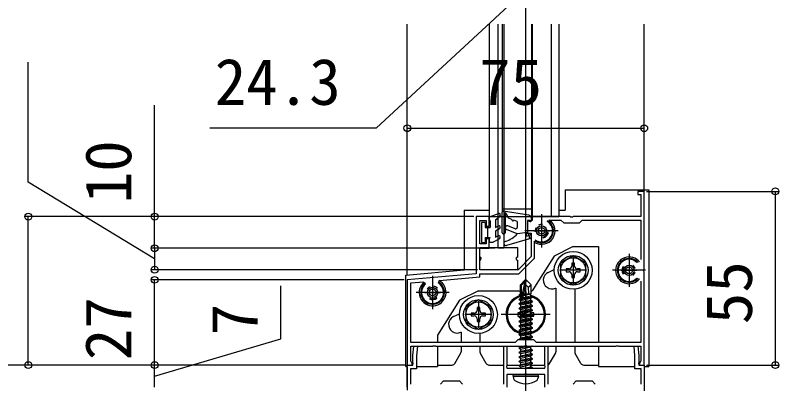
# Model space of a CAD drawing. Units: millimetres, scale not verified. Extents: x -875 to 875, y -1304 to 1297.
# Drawn here: x -679.1 to -437.4, y 545.9 to 662.6 of the extents above; entities that cross this region are included whole.
import ezdxf
from ezdxf.enums import TextEntityAlignment as Align

# ---------------------------------------------------------------- set-up
doc = ezdxf.new("R2010")
doc.units = ezdxf.units.MM
doc.header["$LTSCALE"] = 8
for name, color, linetype in [('0-2_YKK_11', 7, 'Continuous'), ('0-4_YKK_12', 2, 'Continuous'), ('0-5_YKK_13', 4, 'Continuous'), ('0-6_YKK_D', 6, 'Continuous')]:
    doc.layers.add(name, color=color, linetype=linetype)
doc.styles.add('ＭＳ ゴシック', font='')
doc.styles.get('ＭＳ ゴシック').set_extended_font_data('MS Gothic')

msp = doc.modelspace()

# ---------------------------------------------------------------- linework, layer by layer
at = {"layer": '0-2_YKK_11'}
for p, q in [((-512.5, 596.817), (-512.5, 591.817)), ((-515, 594.317), (-510, 594.317)), ((-484.8, 584.317), (-484.8, 579.317)), ((-487.3, 581.817), (-482.3, 581.817)), ((-547, 577.317), (-547, 572.317)), ((-549.5, 574.817), (-544.5, 574.817))]:
    msp.add_line(p, q, dxfattribs=at)
for points in [[(-480, 551.817), (-480, 581.359), (-480.12, 581.542), (-480.12, 582.092), (-480, 582.276), (-480, 606.817), (-482, 606.817), (-482, 605.817), (-481.1, 605.817), (-481.1, 598.817), (-502.542, 598.817), (-502.725, 598.697), (-503.275, 598.697), (-503.458, 598.817), (-515.5, 598.817), (-515.5, 597.617), (-517, 597.617), (-517, 593.617), (-515.8, 593.617), (-515.8, 586.173), (-519.956, 582.017), (-532.1, 582.017), (-532.1, 588.817), (-529.1, 588.817), (-529.1, 591.817), (-530, 591.817), (-530, 590.217), (-532.1, 590.217), (-532.1, 597.617), (-530, 597.617), (-530, 595.817), (-529.1, 595.817), (-529.1, 598.817), (-533.2, 598.817), (-533.2, 580.725), (-555, 578.817), (-555, 551.817), (-553.5, 551.817), (-553.5, 552.517), (-553.74, 552.811)], [(-510.202, 597.717), (-506.4, 597.717), (-505.5, 596.817), (-500.5, 596.817), (-499.6, 597.717), (-481.1, 597.717), (-481.1, 585.266)], [(-544.837, 578.602), (-532.1, 579.717), (-532.1, 580.717), (-519.7, 580.717), (-514.7, 585.717), (-514.7, 591.031)], [(-481.1, 578.369), (-481.1, 558.917), (-514.1, 558.917), (-515, 559.817), (-520, 559.817), (-520.9, 558.917), (-553.9, 558.917), (-553.9, 577.809), (-549.787, 578.169)], [(-555, 544.817), (-555, 551.817), (-553.25, 551.817), (-553.13, 552.392), (-553.25, 552.576), (-553.25, 554.817), (-552.988, 557.817), (-551.783, 557.817), (-552.05, 554.765), (-552.05, 550.617), (-554, 550.617), (-554, 545.817)], [(-553.74, 552.811), (-553.9, 553.007), (-553.9, 557.817), (-546.958, 557.817), (-546.775, 557.937), (-546.225, 557.937), (-546.042, 557.817), (-517.958, 557.817), (-517.775, 557.937), (-517.225, 557.937), (-517.042, 557.817), (-488.958, 557.817), (-488.775, 557.937), (-488.225, 557.937), (-488.042, 557.817), (-481.1, 557.817), (-481.1, 553.007), (-481.26, 552.811), (-481.5, 552.517), (-481.5, 551.817), (-480, 551.817)], [(-524.5, 545.817), (-524.5, 557.817), (-523.5, 557.817), (-523.5, 551.576), (-523.62, 551.392), (-523.5, 550.817), (-511.5, 550.817), (-511.38, 551.392), (-511.5, 551.576), (-511.5, 557.817), (-510.5, 557.817)], [(-510.5, 557.817), (-510.5, 545.817)], [(-481, 545.817), (-481, 550.617), (-482.95, 550.617), (-482.95, 554.765), (-483.217, 557.817), (-482.013, 557.817), (-481.75, 554.817), (-481.75, 552.576), (-481.87, 552.392), (-481.75, 551.817), (-480, 551.817), (-480, 534.317)], [(-511.5, 544.817), (-511.5, 548.817), (-517.042, 548.817), (-517.225, 548.937), (-517.775, 548.937), (-517.958, 548.817), (-523.5, 548.817), (-523.5, 544.817)], [(-544.5, 545.817), (-543.5, 546.817), (-538.5, 546.817), (-537.5, 545.817)], [(-502.5, 545.817), (-501.5, 546.817), (-496.5, 546.817), (-495.5, 545.817)]]:
    msp.add_lwpolyline(points, dxfattribs=at)
at = {"layer": '0-4_YKK_12'}
for p, q in [((-517.5, 1.317), (-517.5, 823.3)), ((-555, 580.357), (-555, 659.738)), ((-529.1, 659.738), (-529.1, 598.81)), ((-526.3, 659.738), (-526.3, 598.817)), ((-515.5, 659.738), (-515.5, 598.817)), ((-509.5, 659.738), (-509.5, 598.817)), ((-507, 659.738), (-507, 598.817)), ((-480, 606.517), (-480, 659.738)), ((-512.5, 599.567), (-512.5, 589.067)), ((-529.1, 598.817), (-507, 598.817)), ((-507.25, 594.317), (-517.75, 594.317)), ((-502.5, 586.067), (-502.5, 577.567)), ((-484.8, 587.067), (-484.8, 576.567)), ((-547, 580.067), (-547, 569.567)), ((-498.25, 581.817), (-506.75, 581.817)), ((-479.55, 581.817), (-490.05, 581.817)), ((-517.5, 544.917), (-517.5, 579.817)), ((-541.75, 574.817), (-552.25, 574.817)), ((-517.5, 575.067), (-517.5, 560.567)), ((-532.5, 572.067), (-532.5, 563.567)), ((-528.25, 567.817), (-536.75, 567.817)), ((-509.75, 567.817), (-525.25, 567.817)), ((-555, 551.317), (-555, 543.817)), ((-480, 551.317), (-480, 491.707))]:
    msp.add_line(p, q, dxfattribs=at)
at = {"layer": '0-5_YKK_13'}
for p, q in [((-526.3, 659.738), (-526.3, 588.817)), ((-525.001, 659.738), (-525.001, 600.21)), ((-524.5, 659.738), (-524.5, 588.817)), ((-515.7, 659.738), (-515.7, 598.254)), ((-505, 607.317), (-505, 600.817)), ((-505, 607.317), (-478.5, 607.317)), ((-478.5, 607.317), (-478.5, 551.317)), ((-537, 600.817), (-529.1, 600.817)), ((-529.093, 598.81), (-525.984, 599.796)), ((-525.001, 601.317), (-515.7, 601.317)), ((-524.994, 593.71), (-524.994, 600.21)), ((-516.539, 599.242), (-524.648, 600.507)), ((-523.994, 600.101), (-523.994, 593.71)), ((-523.994, 600.101), (-522.96, 598.31)), ((-507, 600.817), (-505, 600.817)), ((-531.493, 597.01), (-531.493, 590.61)), ((-530.393, 597.01), (-531.493, 597.01)), ((-530.393, 597.01), (-530.393, 595.41)), ((-529.093, 598.81), (-529.093, 597.81)), ((-529.093, 597.81), (-528.793, 597.291)), ((-528.793, 597.291), (-528.793, 595.41)), ((-527.093, 597.81), (-526.124, 598.51)), ((-527.093, 597.81), (-527.093, 595.41)), ((-525.633, 599.36), (-526.124, 598.51)), ((-521.875, 597.918), (-522.96, 598.31)), ((-520.193, 597.31), (-521.311, 597.714)), ((-520.193, 597.31), (-520.193, 595.432)), ((-516.993, 597.61), (-516.993, 593.81)), ((-516.993, 597.61), (-516.083, 597.324)), ((-515.693, 598.254), (-515.693, 597.61)), ((-530.393, 595.41), (-528.793, 595.41)), ((-529.593, 595.41), (-529.593, 592.21)), ((-527.093, 595.41), (-526.343, 595.843)), ((-525.843, 594.977), (-527.093, 594.255)), ((-520.193, 593.41), (-523.613, 594.752)), ((-520.875, 594.967), (-523.175, 595.869)), ((-530.393, 592.21), (-528.793, 592.21)), ((-530.393, 592.21), (-530.393, 590.61)), ((-529.093, 591.691), (-528.793, 592.21)), ((-527.093, 594.255), (-527.093, 592.269)), ((-527.093, 592.269), (-526.343, 592.702)), ((-524.294, 593.41), (-524.694, 593.41)), ((-516.993, 593.81), (-520.193, 593.41)), ((-516.293, 591.81), (-516.293, 592.81)), ((-531.493, 590.61), (-530.393, 590.61)), ((-529.093, 591.691), (-529.093, 590.71)), ((-529.093, 590.71), (-527.793, 590.71)), ((-525.843, 591.836), (-527.793, 590.71)), ((-516.293, 591.81), (-523.593, 589.639)), ((-532.1, 589.017), (-520.1, 589.017)), ((-532.1, 586.017), (-532.1, 589.017)), ((-524.493, 588.817), (-526.293, 588.817)), ((-520.1, 589.017), (-520.1, 586.017)), ((-502.495, 589.317), (-508.495, 586.317)), ((-502.495, 589.317), (-494.5, 589.317)), ((-494.5, 589.317), (-494.5, 558.917)), ((-520.1, 585.017), (-520.1, 582.017)), ((-508.495, 586.317), (-515.495, 575.317)), ((-510.369, 581.182), (-508.495, 582.056)), ((-517.65, 578.817), (-519.2, 577.267)), ((-518.9, 577.143), (-517.65, 578.393)), ((-518.832, 572.695), (-517.65, 578.393)), ((-517.35, 578.817), (-517.65, 578.817)), ((-517.65, 578.393), (-517.65, 578.817)), ((-517.5, 577.196), (-517.5, 578.817)), ((-517.5, 577.196), (-517.35, 578.817)), ((-517.35, 578.817), (-515.8, 577.267)), ((-532.495, 575.317), (-538.495, 572.317)), ((-532.495, 575.317), (-519.2, 575.317)), ((-519.2, 574.298), (-519.2, 577.267)), ((-519.2, 577.267), (-518.9, 577.143)), ((-518.9, 572.866), (-518.9, 577.143)), ((-518.41, 572.811), (-517.5, 577.196)), ((-517.5, 575.317), (-517.5, 575.317)), ((-516.758, 576.464), (-515.8, 577.267)), ((-515.8, 574.417), (-515.8, 577.267)), ((-515.8, 575.317), (-515.495, 575.317)), ((-508.044, 576.198), (-508, 576.218)), ((-508, 576.218), (-508, 558.917)), ((-502, 575.838), (-502, 558.917)), ((-519.6, 572.667), (-519.05, 572.985)), ((-519.5, 574.125), (-519.2, 574.298)), ((-519.5, 574.125), (-518.9, 574.242)), ((-519.5, 573.91), (-519.5, 574.125)), ((-519.5, 573.91), (-518.9, 574.008)), ((-519.5, 573.91), (-519.05, 573.65)), ((-519.2, 574.417), (-518.9, 574.417)), ((-519.05, 573.65), (-518.897, 573.684)), ((-519.05, 572.985), (-519.05, 573.65)), ((-518.9, 573.019), (-519.05, 572.985)), ((-519.05, 572.25), (-515.95, 572.95)), ((-518.426, 572.763), (-515.4, 573.267)), ((-515.4, 573.367), (-518.398, 572.868)), ((-515.95, 573.685), (-518.34, 573.145)), ((-518.196, 573.843), (-515.95, 574.35)), ((-518.135, 574.134), (-516.417, 574.417)), ((-518.08, 574.401), (-517.996, 574.417)), ((-518.077, 574.417), (-515.8, 574.417)), ((-515.8, 574.417), (-515.95, 574.35)), ((-515.95, 573.685), (-515.95, 574.35)), ((-515.4, 573.367), (-515.95, 573.685)), ((-515.4, 573.267), (-515.95, 572.95)), ((-515.95, 572.285), (-515.95, 572.95)), ((-515.4, 573.267), (-515.4, 573.367)), ((-518.887, 572.786), (-519.6, 572.667)), ((-519.6, 572.567), (-518.832, 572.695)), ((-519.6, 572.567), (-519.6, 572.667)), ((-519.6, 572.567), (-519.05, 572.25)), ((-515.4, 571.967), (-519.6, 571.267)), ((-519.6, 571.167), (-515.4, 571.867)), ((-519.6, 571.267), (-519.05, 571.585)), ((-519.6, 571.167), (-519.6, 571.267)), ((-519.6, 571.167), (-519.05, 570.85)), ((-515.4, 570.567), (-519.6, 569.867)), ((-519.6, 569.767), (-515.4, 570.467)), ((-515.95, 572.285), (-519.05, 571.585)), ((-519.05, 571.585), (-519.05, 572.25)), ((-519.05, 570.85), (-515.95, 571.55)), ((-515.95, 570.885), (-519.05, 570.185)), ((-519.05, 570.185), (-519.05, 570.85)), ((-515.4, 571.967), (-515.95, 572.285)), ((-515.4, 571.867), (-515.95, 571.55)), ((-515.95, 570.885), (-515.95, 571.55)), ((-515.4, 570.567), (-515.95, 570.885)), ((-515.4, 570.467), (-515.95, 570.15)), ((-515.4, 571.867), (-515.4, 571.967)), ((-515.4, 570.467), (-515.4, 570.567)), ((-540.369, 567.182), (-538.491, 568.058)), ((-519.514, 568.317), (-520, 568.317)), ((-519.6, 569.867), (-519.05, 570.185)), ((-519.6, 569.767), (-519.6, 569.867)), ((-519.6, 569.767), (-519.05, 569.45)), ((-515.4, 569.167), (-519.6, 568.467)), ((-519.6, 568.367), (-515.4, 569.067)), ((-519.6, 568.467), (-519.05, 568.785)), ((-519.6, 568.367), (-519.6, 568.467)), ((-519.6, 568.367), (-519.05, 568.05)), ((-519.05, 569.45), (-515.95, 570.15)), ((-515.95, 569.485), (-519.05, 568.785)), ((-519.05, 568.785), (-519.05, 569.45)), ((-519.05, 568.05), (-515.95, 568.75)), ((-515.95, 568.085), (-519.05, 567.385)), ((-519.05, 567.385), (-519.05, 568.05)), ((-515.95, 569.485), (-515.95, 570.15)), ((-515.4, 569.167), (-515.95, 569.485)), ((-515.4, 569.067), (-515.95, 568.75)), ((-515.95, 568.085), (-515.95, 568.75)), ((-515.4, 567.767), (-515.95, 568.085)), ((-515.4, 569.067), (-515.4, 569.167)), ((-515.4, 567.767), (-519.6, 567.067)), ((-519.6, 566.967), (-515.4, 567.667)), ((-519.6, 567.067), (-519.05, 567.385)), ((-519.6, 566.967), (-519.6, 567.067)), ((-519.6, 566.967), (-519.05, 566.65)), ((-515.4, 566.367), (-519.6, 565.667)), ((-519.6, 565.567), (-515.4, 566.267)), ((-519.6, 565.667), (-519.05, 565.985)), ((-519.6, 565.567), (-519.6, 565.667)), ((-519.6, 565.567), (-519.05, 565.25)), ((-519.05, 566.65), (-515.95, 567.35)), ((-515.95, 566.685), (-519.05, 565.985)), ((-519.05, 565.985), (-519.05, 566.65)), ((-519.05, 565.25), (-515.95, 565.95)), ((-515.4, 567.667), (-515.95, 567.35)), ((-515.95, 566.685), (-515.95, 567.35)), ((-515.95, 567.317), (-515, 567.317)), ((-515.4, 566.367), (-515.95, 566.685)), ((-515.4, 566.267), (-515.95, 565.95)), ((-515.95, 565.285), (-515.95, 565.95)), ((-515.4, 567.667), (-515.4, 567.767)), ((-515.4, 566.267), (-515.4, 566.367)), ((-515.4, 564.967), (-519.6, 564.267)), ((-519.6, 564.167), (-515.4, 564.867)), ((-519.6, 564.267), (-519.05, 564.585)), ((-519.6, 564.167), (-519.6, 564.267)), ((-519.6, 564.167), (-519.05, 563.85)), ((-515.4, 563.567), (-519.6, 562.867)), ((-519.6, 562.767), (-515.4, 563.467)), ((-519.6, 562.867), (-519.05, 563.185)), ((-515.95, 565.285), (-519.05, 564.585)), ((-519.05, 564.585), (-519.05, 565.25)), ((-519.05, 563.85), (-515.95, 564.55)), ((-515.95, 563.885), (-519.05, 563.185)), ((-519.05, 563.185), (-519.05, 563.85)), ((-519.05, 562.45), (-515.95, 563.15)), ((-515.4, 564.967), (-515.95, 565.285)), ((-515.4, 564.867), (-515.95, 564.55)), ((-515.95, 563.885), (-515.95, 564.55)), ((-515.4, 563.567), (-515.95, 563.885)), ((-515.4, 563.467), (-515.95, 563.15)), ((-515.95, 562.485), (-515.95, 563.15)), ((-515.4, 564.867), (-515.4, 564.967)), ((-515.4, 563.467), (-515.4, 563.567)), ((-538.044, 562.198), (-538, 562.218)), ((-538, 562.218), (-538, 558.917)), ((-532, 561.838), (-532, 558.917)), ((-519.6, 562.767), (-519.6, 562.867)), ((-519.6, 562.767), (-519.05, 562.45)), ((-515.4, 562.167), (-519.6, 561.467)), ((-519.6, 561.367), (-515.4, 562.067)), ((-519.6, 561.467), (-519.05, 561.785)), ((-519.6, 561.367), (-519.6, 561.467)), ((-519.6, 561.367), (-519.05, 561.05)), ((-515.4, 560.767), (-519.6, 560.067)), ((-515.95, 562.485), (-519.05, 561.785)), ((-519.05, 561.785), (-519.05, 562.45)), ((-519.05, 561.05), (-515.95, 561.75)), ((-515.95, 561.085), (-519.05, 560.385)), ((-519.05, 560.385), (-519.05, 561.05)), ((-515.4, 562.167), (-515.95, 562.485)), ((-515.4, 562.067), (-515.95, 561.75)), ((-515.95, 561.085), (-515.95, 561.75)), ((-515.4, 560.767), (-515.95, 561.085)), ((-515.4, 562.067), (-515.4, 562.167)), ((-515.4, 560.667), (-515.4, 560.767)), ((-519.6, 559.967), (-515.4, 560.667)), ((-519.6, 560.067), (-519.05, 560.385)), ((-519.6, 559.967), (-519.6, 560.067)), ((-519.6, 559.967), (-519.34, 559.817)), ((-518.308, 559.817), (-515.95, 560.35)), ((-515.4, 560.667), (-515.95, 560.35)), ((-515.95, 559.817), (-515.95, 560.35)), ((-545.495, 557.817), (-545.495, 551.317)), ((-538, 557.817), (-538, 555.982)), ((-532, 557.817), (-532, 555.982)), ((-519.6, 557.267), (-516.3, 557.817)), ((-515.7, 557.817), (-519.6, 557.167)), ((-519.6, 557.167), (-519.6, 557.267)), ((-519.6, 557.167), (-519.05, 556.85)), ((-519.6, 555.867), (-515.4, 556.567)), ((-515.4, 556.467), (-519.6, 555.767)), ((-519.05, 557.585), (-519.05, 557.817)), ((-519.05, 556.85), (-515.95, 557.55)), ((-519.05, 556.185), (-519.05, 556.85)), ((-519.05, 555.45), (-515.95, 556.15)), ((-517.836, 557.859), (-517.255, 557.99)), ((-515.487, 557.817), (-515.95, 557.55)), ((-515.95, 556.885), (-515.95, 557.55)), ((-515.4, 556.567), (-515.95, 556.885)), ((-515.4, 556.467), (-515.95, 556.15)), ((-515.95, 555.485), (-515.95, 556.15)), ((-515.4, 556.467), (-515.4, 556.567)), ((-508, 557.817), (-508, 555.982)), ((-502, 557.817), (-502, 555.982)), ((-494.5, 557.817), (-494.5, 551.317)), ((-539.961, 552.317), (-538.134, 555.482)), ((-530.039, 552.317), (-531.866, 555.482)), ((-519.6, 555.767), (-519.6, 555.867)), ((-519.6, 555.767), (-519.05, 555.45)), ((-519.6, 554.467), (-515.4, 555.167)), ((-515.4, 555.067), (-519.6, 554.367)), ((-519.6, 554.367), (-519.6, 554.467)), ((-519.6, 554.367), (-519.05, 554.05)), ((-519.6, 553.067), (-515.4, 553.767)), ((-515.4, 553.667), (-519.6, 552.967)), ((-519.05, 554.785), (-519.05, 555.45)), ((-519.05, 554.05), (-515.95, 554.75)), ((-519.05, 553.385), (-519.05, 554.05)), ((-515.4, 555.167), (-515.95, 555.485)), ((-515.4, 555.067), (-515.95, 554.75)), ((-515.95, 554.085), (-515.95, 554.75)), ((-515.4, 553.767), (-515.95, 554.085)), ((-515.4, 553.667), (-515.95, 553.35)), ((-515.4, 555.067), (-515.4, 555.167)), ((-515.4, 553.667), (-515.4, 553.767)), ((-509.961, 552.317), (-508.134, 555.482)), ((-500.039, 552.317), (-501.866, 555.482)), ((-555.5, 551.317), (-555, 551.317)), ((-552.05, 551.317), (-545.495, 551.317)), ((-545.495, 551.817), (-540.827, 551.817)), ((-529.173, 551.817), (-524.5, 551.817)), ((-523.5, 551.817), (-519.34, 551.817)), ((-519.6, 552.967), (-519.6, 553.067)), ((-519.6, 552.967), (-519.05, 552.65)), ((-519.6, 551.667), (-515.4, 552.367)), ((-515.4, 552.267), (-519.6, 551.567)), ((-519.6, 551.567), (-519.6, 551.667)), ((-519.6, 551.567), (-519.05, 551.25)), ((-519.05, 552.65), (-515.95, 553.35)), ((-519.05, 551.985), (-519.05, 552.65)), ((-519.05, 551.25), (-515.95, 551.95)), ((-519.05, 550.817), (-519.05, 551.25)), ((-518.021, 550.817), (-515.95, 551.285)), ((-517.5, 551.817), (-517.5, 551.817)), ((-515.95, 552.685), (-515.95, 553.35)), ((-515.4, 552.367), (-515.95, 552.685)), ((-515.4, 552.267), (-515.95, 551.95)), ((-515.95, 551.285), (-515.95, 551.95)), ((-515.95, 551.817), (-511.5, 551.817)), ((-515.4, 550.967), (-515.95, 551.285)), ((-515.4, 552.267), (-515.4, 552.367)), ((-499.173, 551.817), (-494.5, 551.817)), ((-494.5, 551.317), (-482.95, 551.317)), ((-480, 551.317), (-478.5, 551.317)), ((-521.5, 548.317), (-521.412, 548.817)), ((-521.412, 548.817), (-513.588, 548.817)), ((-517.5, 550.617), (-517.5, 550.617)), ((-517.5, 550.517), (-517.5, 550.517)), ((-517.5, 549.263), (-517.5, 549.263)), ((-516.3, 550.817), (-515.4, 550.967)), ((-515.4, 550.867), (-515.7, 550.817)), ((-515.4, 550.867), (-515.487, 550.817)), ((-515.4, 550.867), (-515.4, 550.967)), ((-513.5, 548.317), (-513.588, 548.817)), ((-521.5, 548.317), (-521.359, 547.515)), ((-521.5, 548.317), (-513.5, 548.317)), ((-513.5, 548.317), (-513.642, 547.515))]:
    msp.add_line(p, q, dxfattribs=at)
for points in [[(-537, 600.817), (-537, 582.384), (-537, 581.932)], [(-516.293, 592.81), (-517.493, 592.51), (-516.993, 593.81)], [(-520.1, 582.017), (-532.1, 582.017), (-532.1, 585.017)], [(-502.06, 583.137), (-502.06, 584.067), (-502.94, 584.067), (-502.94, 583.137)], [(-555.5, 551.317), (-555.5, 580.314), (-537, 581.932)], [(-503.82, 582.257), (-504.75, 582.257), (-504.75, 581.377), (-503.82, 581.377)], [(-502.94, 580.497), (-502.94, 579.567), (-502.06, 579.567), (-502.06, 580.497)], [(-501.18, 581.377), (-500.25, 581.377), (-500.25, 582.257), (-501.18, 582.257)], [(-517.5, 577.196), (-516.758, 576.464), (-516.6, 574.417)], [(-538.495, 572.317), (-545.495, 561.317), (-545.495, 558.917)], [(-533.815, 568.257), (-534.745, 568.257), (-534.745, 567.377), (-533.815, 567.377)], [(-532.055, 569.137), (-532.055, 570.067), (-532.935, 570.067), (-532.935, 569.137)], [(-531.175, 567.377), (-530.245, 567.377), (-530.245, 568.257), (-531.175, 568.257)], [(-520, 568.317), (-520, 567.317), (-519.167, 567.317)], [(-515, 567.317), (-515, 568.317), (-515.95, 568.317)], [(-532.935, 566.497), (-532.935, 565.567), (-532.055, 565.567), (-532.055, 566.497)], [(-519.6, 557.267), (-519.05, 557.585), (-518.021, 557.817)], [(-519.6, 555.867), (-519.05, 556.185), (-515.95, 556.885)], [(-519.6, 554.467), (-519.05, 554.785), (-515.95, 555.485)], [(-519.6, 553.067), (-519.05, 553.385), (-515.95, 554.085)], [(-519.6, 551.667), (-519.05, 551.985), (-515.95, 552.685)]]:
    msp.add_lwpolyline(points, dxfattribs=at)
for points in [[(-502.5, 586.436), (-506.5, 584.127), (-506.5, 579.508), (-502.5, 577.198), (-498.5, 579.508), (-498.5, 584.127)], [(-532.495, 572.436), (-536.495, 570.127), (-536.495, 565.508), (-532.495, 563.198), (-528.495, 565.508), (-528.495, 570.127)]]:
    msp.add_lwpolyline(points, close=True, dxfattribs=at)
for centre, radius in [((-512.5, 594.317), 1.616), ((-512.5, 594.317), 1.07), ((-502.5, 581.817), 6), ((-502.5, 581.817), 4.7), ((-502.5, 581.817), 4), ((-484.8, 581.817), 1.616), ((-484.8, 581.817), 1.07), ((-547, 574.817), 1.616), ((-547, 574.817), 1.07), ((-532.495, 567.817), 6), ((-532.495, 567.817), 4.7), ((-532.495, 567.817), 4)]:
    msp.add_circle(centre, radius, dxfattribs=at)
for centre, radius, start, end in [((-525.893, 599.51), 0.3, 329.99576, 107.58989), ((-524.694, 600.21), 0.3, 81.13685, 180), ((-521.593, 597.816), 0.3, 160.132, 340.132), ((-516.693, 598.254), 1, 360, 81.13685), ((-515.993, 597.61), 0.3, 252.5424, 360), ((-512.5, 594.317), 4.25, 238.82545, 53.1301), ((-512.5, 594.317), 3.75, 234.98974, 59.26636), ((-512.5, 594.317), 3.5, 235.34662, 58.90948), ((-526.093, 595.41), 0.5, 299.99999, 119.99999), ((-523.394, 595.31), 0.6, 68.58523, 248.58523), ((-520.693, 595.432), 0.5, 248.58523, 0), ((-512.5, 594.317), 2.25, 169.99506, 170.00494), ((-512.5, 594.317), 2, 151.42665, 188.57335), ((-512.5, 594.317), 2, 81.42665, 118.57335), ((-526.093, 592.269), 0.5, 299.99999, 119.99999), ((-524.694, 593.71), 0.3, 180, 270), ((-524.294, 593.71), 0.3, 270, 0), ((-526.227, 598.663), 8, 286.24741, 318.96135), ((-512.5, 594.317), 4.25, 189.48015, 201.36541), ((-512.5, 594.317), 4.25, 206.81786, 219.06145), ((-512.5, 594.317), 3.75, 190.75832, 208.35764), ((-512.5, 594.317), 3.5, 192.59549, 199.46295), ((-512.5, 594.317), 2, 234.99448, 235.00552), ((-512.5, 594.317), 2, 279.90037, 350.09963), ((-512.5, 594.317), 2.25, 282.64791, 347.35209), ((-523.793, 590.31), 0.7, 106.24741, 286.56104), ((-532.1, 585.517), 0.5, 270, 90), ((-520.1, 585.517), 0.5, 90, 270), ((-484.8, 581.817), 4.25, 38.74187, 321.25813), ((-484.8, 581.817), 3.75, 40.9384, 319.0616), ((-484.8, 581.817), 3.5, 44.97342, 315.02657), ((-503.82, 583.137), 0.88, 270, 0), ((-501.18, 583.137), 0.88, 180, 270), ((-484.8, 581.817), 2.25, 147.64791, 212.35209), ((-484.8, 581.817), 2, 144.90037, 215.09963), ((-484.8, 581.817), 2, 16.42665, 53.57335), ((-509.207, 578.69), 2.75, 115, 295), ((-503.82, 580.497), 0.88, 0, 90), ((-501.18, 580.497), 0.88, 90, 180), ((-484.8, 581.817), 2, 306.42665, 343.57335), ((-547, 574.817), 4.25, 128.19204, 61.80796), ((-547, 574.817), 3.75, 127.10722, 62.89278), ((-547, 574.817), 3.5, 130.79944, 59.20056), ((-484.8, 581.817), 2, 259.99648, 260.00352), ((-547, 574.817), 2, 111.42665, 148.57335), ((-547, 574.817), 2, 41.42665, 78.57335), ((-547, 574.817), 2, 194.99631, 195.00369), ((-547, 574.817), 2.25, 242.64791, 307.35209), ((-547, 574.817), 2, 239.90037, 310.09963), ((-517.5, 567.817), 6.25, 106.83119, 255.3867), ((-517.5, 567.817), 5.9, 105.2334, 254.7666), ((-518.652, 572.866), 0.248, 180, 347.19096), ((-517.5, 567.817), 6.25, 284.73634, 75.64303), ((-517.5, 567.817), 5.9, 289.35403, 69.15185), ((-533.815, 569.137), 0.88, 270, 0), ((-531.175, 569.137), 0.88, 180, 270), ((-539.207, 564.69), 2.75, 115, 295), ((-533.815, 566.497), 0.88, 0, 90), ((-531.175, 566.497), 0.88, 90, 180), ((-539, 555.982), 1, 330, 0), ((-531, 555.982), 1, 180, 210), ((-509, 555.982), 1, 330, 0), ((-501, 555.982), 1, 180, 210), ((-540.827, 552.817), 1, 270, 330), ((-529.173, 552.817), 1, 210, 270), ((-510.827, 552.817), 1, 289.09381, 330), ((-499.173, 552.817), 1, 210, 270), ((-520.472, 547.671), 0.9, 190, 237.94412), ((-517.5, 552.417), 6.5, 237.94412, 302.05588), ((-514.528, 547.671), 0.9, 302.05588, 350)]:
    msp.add_arc(centre, radius, start, end, dxfattribs=at)
at = {"layer": '0-6_YKK_D'}
for p, q in [((-555, 626.817), (-480, 626.817)), ((-479.3, 606.817), (-437.5, 606.817)), ((-438.5, 551.817), (-438.5, 606.817)), ((-533.9, 598.817), (-676, 598.817)), ((-675, 551.817), (-675, 598.817)), ((-533.9, 598.817), (-636, 598.817)), ((-527.3, 588.817), (-636, 588.817)), ((-527.3, 588.817), (-636, 588.817)), ((-635, 588.817), (-635, 582.017)), ((-532.8, 582.017), (-636, 582.017)), ((-556, 578.817), (-636, 578.817)), ((-635, 551.817), (-635, 578.817)), ((-555.7, 551.817), (-756, 551.817)), ((-555.7, 551.817), (-676, 551.817)), ((-555.7, 551.817), (-636, 551.817)), ((-555.7, 551.817), (-636, 551.817)), ((-635, 544.817), (-635, 551.817)), ((-479.3, 551.817), (-437.5, 551.817)), ((-635, 544.817), (-635, 549.117))]:
    msp.add_line(p, q, dxfattribs=at)
for points in [[(-521.65, 666.817), (-564.895, 626.817), (-617.486, 626.817)], [(-635, 585.417), (-675, 609.69), (-675, 647.736)], [(-635, 588.817), (-635, 598.817), (-635, 634.117)], [(-635, 548.317), (-595, 560.154), (-595, 576.949)]]:
    msp.add_lwpolyline(points, dxfattribs=at)
for centre in [(-555, 626.817), (-480, 626.817), (-438.5, 606.817), (-675, 598.817), (-635, 598.817), (-635, 588.817), (-635, 588.817), (-635, 582.017), (-635, 578.817), (-675, 551.817), (-635, 551.817), (-635, 551.817), (-438.5, 551.817)]:
    msp.add_circle(centre, 1.075, dxfattribs=at)

# ---------------------------------------------------------------- texts
at = {"layer": '0-6_YKK_D', "style": 'ＭＳ ゴシック'}
for s, p in [('24.3', (-615.963, 629.817)), ('75', (-532.273, 629.817))]:
    msp.add_text(s, height=14.66, dxfattribs=at).set_placement(p, align=Align.BOTTOM_LEFT)
for s, p in [('10', (-638, 603.049)), ('55', (-441.5, 564.772)), ('27', (-638, 553.356)), ('7', (-598, 561.222))]:
    msp.add_text(s, height=14.66, rotation=90, dxfattribs=at).set_placement(p, align=Align.BOTTOM_LEFT)

doc.saveas('drawing.dxf')
